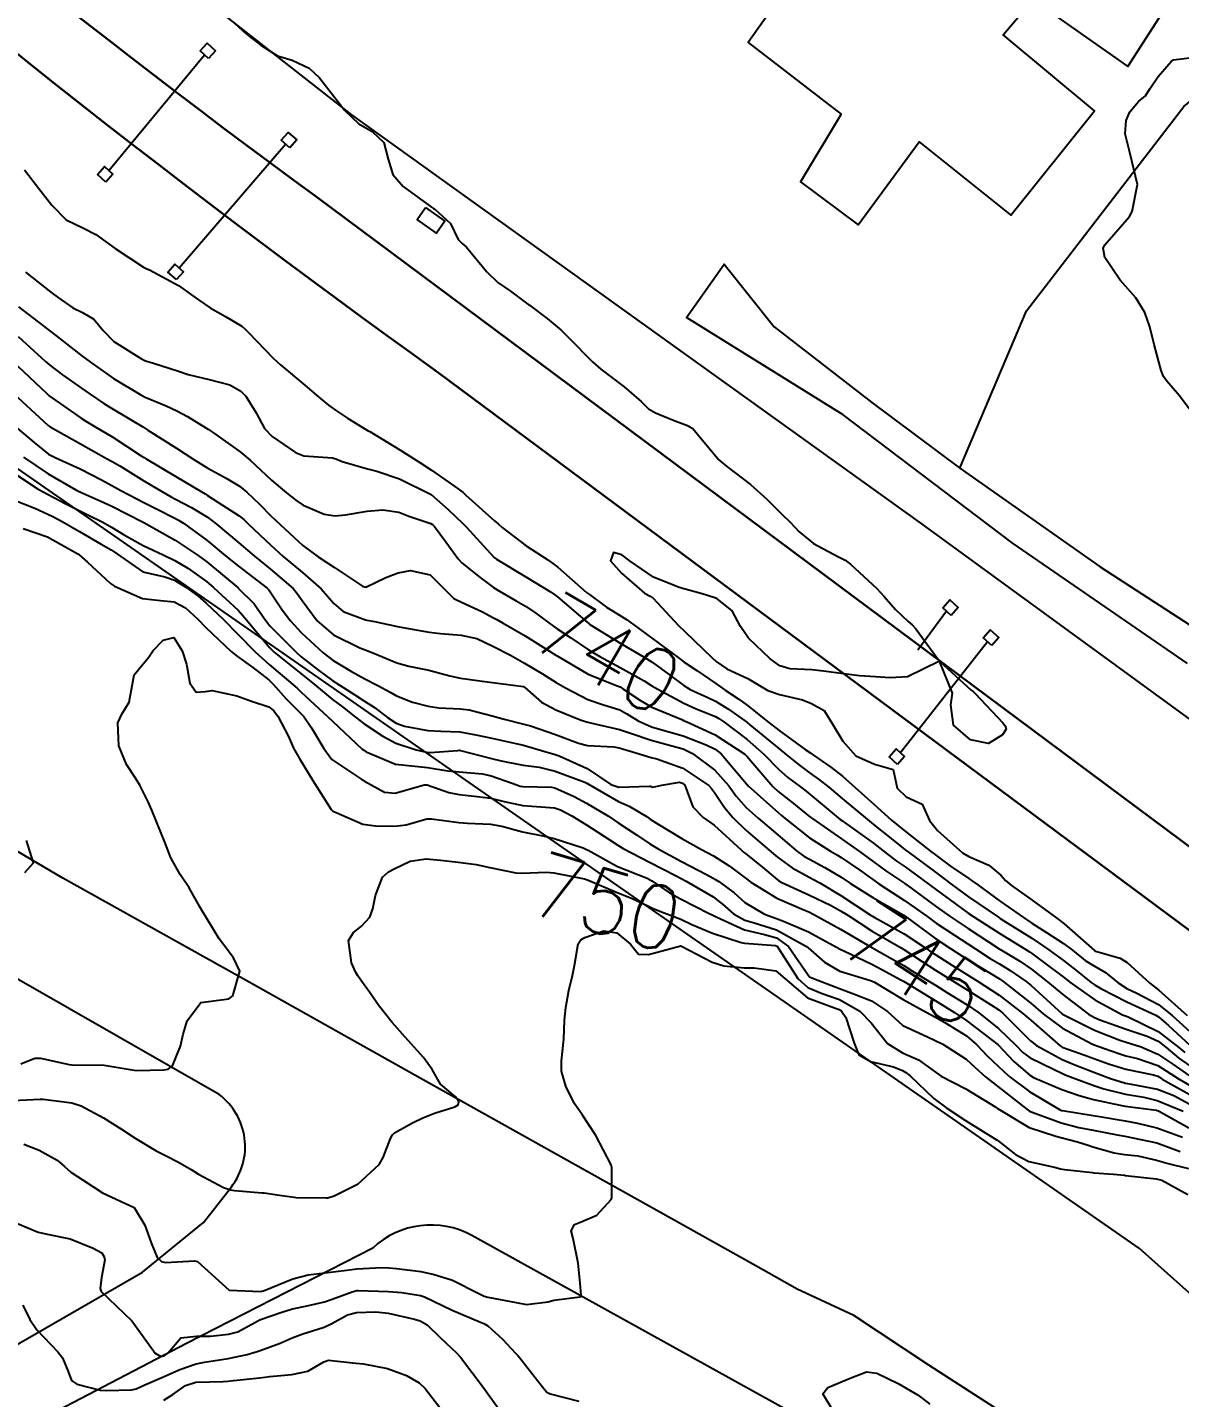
# Model space of a CAD drawing. Header units: metres. Extents: x 318500 to 325275, y 7408834 to 7428799.
# Drawn here: x 323330 to 323402.2, y 7420869.7 to 7420955.5 of the extents above; entities that cross this region are included whole.
import ezdxf
from ezdxf.enums import TextEntityAlignment as Align

# ---------------------------------------------------------------- set-up
doc = ezdxf.new("R2010")
doc.units = ezdxf.units.M
doc.header["$MEASUREMENT"] = 0
for name, color, linetype in [('Armário', 45, 'Continuous'), ('Cotas', 45, 'Continuous'), ('Curvas de Nivel 1m', 11, 'Continuous'), ('Curvas de Nivel 5m', 15, 'Continuous'), ('Divisas', 45, 'Continuous'), ('Edificações', 30, 'Continuous'), ('Linha Férrea', 20, 'Continuous'), ('Pórticos', 45, 'Continuous'), ('Vias Primárias', 230, 'Continuous'), ('Vias Secundárias', 230, 'Continuous')]:
    doc.layers.add(name, color=color, linetype=linetype)
doc.styles.add('Style-STANDARD', font='STANDARD.shx')

msp = doc.modelspace()

# ---------------------------------------------------------------- linework, layer by layer
at = {"layer": 'Armário'}
msp.add_lwpolyline([(323354.934, 7420944.255), (323356.159, 7420943.394), (323355.639, 7420942.654), (323354.413, 7420943.515)], close=True, dxfattribs=at)
at = {"layer": 'Curvas de Nivel 1m', "flags": 128}
for points, elevation in [([(323343.005, 7420955.772), (323343.677, 7420955.154), (323344.089, 7420954.849), (323344.621, 7420954.426), (323345.66, 7420953.769), (323346.579, 7420953.478), (323347.649, 7420952.984), (323348.309, 7420952.38), (323349.615, 7420950.685), (323349.866, 7420950.356), (323350.769, 7420949.51), (323351.597, 7420949.027), (323352.326, 7420948.323), (323352.604, 7420947.291), (323352.895, 7420946.317), (323353.549, 7420945.566), (323355.323, 7420944.283), (323355.452, 7420944.203), (323355.529, 7420944.157), (323356.509, 7420943.255), (323356.982, 7420942.258), (323357.247, 7420941.995), (323357.503, 7420941.776), (323358.777, 7420940.237), (323359.47, 7420939.554), (323360.263, 7420939.019), (323361.352, 7420938.201), (323361.409, 7420938.16), (323361.449, 7420938.134), (323362.57, 7420937.312), (323363.434, 7420936.576), (323363.854, 7420936.166), (323365.407, 7420934.602), (323365.931, 7420934.142), (323367.384, 7420933.036), (323368.464, 7420932.104), (323368.918, 7420931.649), (323369.363, 7420931.388), (323370.524, 7420930.912), (323371.355, 7420930.594), (323371.697, 7420930.409), (323371.989, 7420930.06), (323373.326, 7420928.463), (323373.815, 7420928.033), (323375.304, 7420926.91), (323376.322, 7420926), (323377.281, 7420925.04), (323377.817, 7420924.523), (323378.337, 7420923.974), (323379.259, 7420923.211), (323380.779, 7420922.405), (323381.244, 7420922.169), (323381.574, 7420921.927), (323383.217, 7420920.388), (323383.688, 7420919.903), (323384.393, 7420919.083), (323385.195, 7420918.334), (323385.439, 7420918.123), (323385.669, 7420917.873), (323387.16, 7420915.85), (323389.142, 7420914.03), (323389.254, 7420913.941), (323389.39, 7420913.826), (323391.113, 7420911.986), (323391.267, 7420911.798), (323391.325, 7420911.578), (323391.101, 7420911.228), (323390.211, 7420910.695), (323389.096, 7420910.922), (323388.026, 7420911.841), (323387.863, 7420913.108), (323387.969, 7420913.842), (323387.16, 7420915.85), (323385.15, 7420914.852), (323384.053, 7420914.801), (323383.149, 7420914.852), (323382.137, 7420914.933), (323381.147, 7420915.046), (323379.892, 7420915.206), (323379.15, 7420915.299), (323377.776, 7420915.355), (323377.153, 7420915.544), (323376.549, 7420915.996), (323375.179, 7420917.285), (323374.682, 7420918.018), (323374.163, 7420918.989), (323373.207, 7420919.761), (323373.003, 7420919.838), (323372.284, 7420920.054), (323371.214, 7420920.357), (323370.842, 7420920.447), (323369.225, 7420921.095), (323367.774, 7420922.112), (323367.246, 7420922.5), (323366.73, 7420922.645), (323366.528, 7420922.131), (323367.229, 7420921.358), (323368.658, 7420920.098), (323369.025, 7420919.91), (323369.207, 7420919.785), (323370.802, 7420918.074), (323371.184, 7420917.701), (323372.912, 7420916.044), (323373.157, 7420915.826), (323373.827, 7420915.353), (323375.141, 7420914.762), (323376.388, 7420913.997), (323377.128, 7420913.754), (323378.567, 7420913.411), (323379.122, 7420913.194), (323379.926, 7420912.756), (323380.416, 7420911.94), (323381.094, 7420910.835), (323381.909, 7420909.922), (323383.075, 7420909.395), (323384.24, 7420909.061), (323384.504, 7420907.888), (323385.052, 7420907.353), (323386.059, 7420906.879), (323386.526, 7420905.858), (323387.021, 7420905.228), (323388.591, 7420903.834), (323388.998, 7420903.609), (323390.252, 7420903.07), (323390.986, 7420902.44), (323391.283, 7420902.096), (323391.659, 7420901.79), (323392.967, 7420900.874), (323394.513, 7420899.754), (323394.945, 7420899.404), (323396.87, 7420897.721), (323396.896, 7420897.696), (323396.92, 7420897.686), (323398.462, 7420897.243), (323398.913, 7420896.958), (323400.334, 7420895.676), (323400.893, 7420895.226), (323402.664, 7420893.643)], 737), ([(323402.804, 7420931.649), (323402.183, 7420932.453), (323401.397, 7420933.39), (323401.194, 7420933.672), (323401.039, 7420934.04), (323400.603, 7420935.678), (323400.329, 7420936.793), (323400.012, 7420937.684), (323399.464, 7420938.595), (323398.464, 7420939.705), (323397.501, 7420941.127), (323397.416, 7420941.721), (323397.512, 7420941.924), (323399.054, 7420943.697), (323399.218, 7420944.012), (323399.56, 7420945.69), (323399.072, 7420947.698), (323398.779, 7420948.88), (323398.855, 7420949.701), (323399.07, 7420950.247), (323399.628, 7420950.901), (323400.07, 7420951.249), (323400.34, 7420951.683), (323400.856, 7420952.474), (323401.666, 7420953.409), (323401.821, 7420953.514), (323402.987, 7420953.65)], 737), ([(323329.805, 7420946.626), (323330.708, 7420945.447), (323331.384, 7420944.601), (323331.528, 7420944.4), (323332.43, 7420943.497), (323333.514, 7420942.969), (323334.29, 7420942.562), (323335.497, 7420941.69), (323337.28, 7420940.523), (323337.479, 7420940.427), (323337.639, 7420940.356), (323339.463, 7420939.368), (323340.709, 7420938.477), (323341.445, 7420937.966), (323342.417, 7420937.433), (323343.434, 7420936.826), (323343.643, 7420936.648), (323343.849, 7420936.434), (323345.406, 7420934.817), (323345.858, 7420934.405), (323347.381, 7420933.141), (323348.261, 7420932.377), (323348.872, 7420931.874), (323349.362, 7420931.52), (323350.062, 7420931.054), (323351.251, 7420930.331), (323351.349, 7420930.276), (323351.458, 7420930.219), (323353.332, 7420929.079), (323354.581, 7420928.291), (323355.313, 7420927.813), (323356.773, 7420926.782), (323357.292, 7420926.401), (323357.468, 7420926.248), (323359.274, 7420924.625), (323359.488, 7420924.443), (323359.752, 7420924.223), (323361.253, 7420923.075), (323362.607, 7420922.18), (323363.233, 7420921.726), (323365.041, 7420920.152), (323365.209, 7420920.013), (323366.291, 7420919.224), (323367.195, 7420918.669), (323367.539, 7420918.46), (323367.998, 7420918.108), (323369.177, 7420917.237), (323370.766, 7420916.074), (323371.156, 7420915.789), (323371.947, 7420915.259), (323373.136, 7420914.437), (323373.72, 7420914.031), (323374.567, 7420913.461), (323375.121, 7420913.064), (323376.464, 7420911.996), (323377.103, 7420911.506), (323378.738, 7420910.313), (323379.082, 7420910.076), (323379.259, 7420909.957), (323380.341, 7420909.21), (323381.067, 7420908.635), (323381.873, 7420907.922), (323383.044, 7420906.877), (323384.152, 7420905.893), (323385.019, 7420905.17), (323386.692, 7420903.855), (323386.869, 7420903.723), (323386.998, 7420903.624), (323387.841, 7420902.992), (323388.984, 7420902.236), (323389.228, 7420902.072), (323389.546, 7420901.822), (323390.965, 7420900.781), (323392.418, 7420899.778), (323392.945, 7420899.424), (323393.85, 7420898.847), (323394.926, 7420898.152), (323395.481, 7420897.742), (323396.283, 7420897.099), (323396.91, 7420896.709), (323397.545, 7420896.349), (323398.353, 7420895.698), (323398.895, 7420895.346), (323399.519, 7420895.055), (323400.88, 7420894.342), (323401.736, 7420893.657), (323402.855, 7420892.632)], 738), ([(323329.873, 7420940.217), (323331.455, 7420938.96), (323331.95, 7420938.593), (323332.844, 7420937.979), (323333.441, 7420937.673), (323334.148, 7420937.27), (323334.742, 7420936.55), (323335.42, 7420935.857), (323337.155, 7420934.771), (323337.402, 7420934.658), (323337.907, 7420934.512), (323339.393, 7420934.036), (323340.07, 7420933.8), (323341.385, 7420933.481), (323342.679, 7420933.152), (323343.375, 7420932.745), (323343.693, 7420932.435), (323344.325, 7420931.391), (323344.862, 7420930.417), (323345.343, 7420929.914), (323346.801, 7420928.922), (323347.325, 7420928.71), (323349.113, 7420928.573), (323349.322, 7420928.506), (323349.716, 7420928.354), (323351.313, 7420927.891), (323351.883, 7420927.752), (323353.304, 7420927.26), (323355.29, 7420926.28), (323356.357, 7420925.34), (323357.272, 7420924.47), (323357.481, 7420924.248), (323359.242, 7420922.344), (323359.382, 7420922.228), (323361.224, 7420921.123), (323362.775, 7420920.177), (323363.041, 7420920.005), (323363.207, 7420919.876), (323364.946, 7420918.399), (323365.19, 7420918.187), (323365.212, 7420918.171), (323365.243, 7420918.149), (323367.172, 7420916.947), (323368.636, 7420916.098), (323369.155, 7420915.774), (323370.24, 7420914.983), (323371.134, 7420914.308), (323371.537, 7420914.064), (323372.636, 7420913.558), (323373.123, 7420913.333), (323373.937, 7420912.846), (323375.069, 7420912.011), (323375.11, 7420911.978), (323375.264, 7420911.852), (323377.086, 7420910.376), (323377.572, 7420909.983), (323378.398, 7420909.299), (323379.068, 7420908.806), (323379.568, 7420908.456), (323380.213, 7420907.943), (323381.05, 7420907.24), (323382.641, 7420905.914), (323383.025, 7420905.603), (323384.327, 7420904.573), (323385.002, 7420904.029), (323385.202, 7420903.877), (323386.244, 7420903.113), (323386.987, 7420902.559), (323387.935, 7420901.84), (323388.969, 7420901.09), (323390.843, 7420899.802), (323390.949, 7420899.732), (323391.117, 7420899.628), (323392.931, 7420898.482), (323394.002, 7420897.759), (323394.913, 7420897.099), (323395.678, 7420896.509), (323396.66, 7420895.724), (323396.898, 7420895.555), (323397.261, 7420895.348), (323398.882, 7420894.51), (323400.715, 7420893.672), (323400.869, 7420893.571), (323401.509, 7420893.011), (323402.842, 7420891.779)], 739), ([(323329.423, 7420936.181), (323331.131, 7420934.603), (323331.397, 7420934.374), (323332.193, 7420933.783), (323333.376, 7420932.942), (323333.924, 7420932.562), (323334.795, 7420931.98), (323335.361, 7420931.63), (323337.227, 7420930.521), (323337.349, 7420930.443), (323337.543, 7420930.321), (323339.331, 7420929.19), (323340.421, 7420928.473), (323341.312, 7420927.929), (323342.448, 7420927.303), (323343.295, 7420926.796), (323343.75, 7420926.433), (323344.536, 7420925.674), (323345.275, 7420924.922), (323345.539, 7420924.673), (323345.835, 7420924.402), (323347.251, 7420923.095), (323348.217, 7420922.37), (323349.23, 7420921.71), (323351.001, 7420920.545), (323351.212, 7420920.479), (323352.45, 7420921.083), (323353.226, 7420921.366), (323353.997, 7420921.524), (323355.225, 7420921.251), (323356.223, 7420920.265), (323356.72, 7420919.773), (323357.203, 7420919.545), (323358.478, 7420918.957), (323359.193, 7420918.564), (323359.409, 7420918.443), (323359.81, 7420918.221), (323361.178, 7420917.432), (323363.11, 7420916.222), (323363.16, 7420916.188), (323363.188, 7420916.17), (323365.143, 7420915.022), (323366.949, 7420914.306), (323367.132, 7420914.228), (323367.313, 7420914.117), (323368.405, 7420913.383), (323369.119, 7420912.971), (323370.997, 7420912.185), (323371.111, 7420912.132), (323371.155, 7420912.114), (323371.275, 7420912.068), (323373.098, 7420911.228), (323374.95, 7420910.012), (323375.078, 7420909.89), (323376.715, 7420907.993), (323377.047, 7420907.68), (323378.005, 7420906.936), (323379.032, 7420906.1), (323379.22, 7420905.957), (323381.012, 7420904.714), (323382.136, 7420903.919), (323382.994, 7420903.292), (323383.797, 7420902.707), (323384.98, 7420901.917), (323385.005, 7420901.904), (323385.033, 7420901.879), (323386.959, 7420900.456), (323387.824, 7420899.841), (323388.939, 7420899.096), (323390.894, 7420897.826), (323390.92, 7420897.811), (323390.937, 7420897.8), (323392.175, 7420897.044), (323392.908, 7420896.549), (323393.921, 7420895.76), (323394.888, 7420894.961), (323396.491, 7420893.726), (323396.867, 7420893.512), (323397.207, 7420893.373), (323398.857, 7420892.797), (323400.166, 7420892.361), (323400.846, 7420892.042), (323401.336, 7420891.663), (323402.147, 7420890.965), (323402.828, 7420890.489)], 741), ([(323329.396, 7420934.327), (323331.206, 7420932.602), (323331.369, 7420932.463), (323332.461, 7420931.684), (323333.355, 7420931.073), (323333.66, 7420930.873), (323334.182, 7420930.558), (323335.34, 7420929.867), (323337.133, 7420928.712), (323337.321, 7420928.591), (323337.437, 7420928.518), (323339.304, 7420927.412), (323340.878, 7420926.466), (323341.143, 7420926.317), (323341.288, 7420926.227), (323341.938, 7420925.799), (323343.275, 7420924.955), (323343.56, 7420924.723), (323343.855, 7420924.431), (323345.251, 7420923.113), (323346.029, 7420922.398), (323347.225, 7420921.401), (323348.413, 7420920.368), (323349.201, 7420919.462), (323349.791, 7420918.946), (323351.191, 7420918.432), (323351.275, 7420918.412), (323351.736, 7420918.322), (323353.186, 7420918.017), (323353.531, 7420917.95), (323355.181, 7420917.662), (323355.881, 7420917.568), (323357.178, 7420917.473), (323358.158, 7420917.252), (323359.169, 7420916.792), (323360.258, 7420916.209), (323361.153, 7420915.713), (323362.275, 7420915.051), (323363.135, 7420914.515), (323363.705, 7420914.164), (323365.123, 7420913.443), (323366.101, 7420913.116), (323367.117, 7420912.787), (323367.552, 7420912.551), (323368.273, 7420912.103), (323369.105, 7420911.729), (323369.606, 7420911.581), (323371.096, 7420911.163), (323372.534, 7420910.603), (323373.084, 7420910.332), (323373.472, 7420910.034), (323375.052, 7420908.153), (323375.188, 7420908.009), (323377.034, 7420906.358), (323377.237, 7420906.191), (323377.489, 7420905.983), (323379.012, 7420904.784), (323380.313, 7420903.94), (323380.761, 7420903.697), (323380.996, 7420903.551), (323382.162, 7420902.745), (323382.982, 7420902.156), (323383.126, 7420902.053), (323383.356, 7420901.904), (323384.965, 7420900.861), (323386.362, 7420899.859), (323386.944, 7420899.441), (323388.091, 7420898.68), (323388.925, 7420898.137), (323389.407, 7420897.823), (323390.332, 7420897.227), (323390.911, 7420896.875), (323391.576, 7420896.459), (323392.592, 7420895.775), (323392.896, 7420895.529), (323394.847, 7420893.75), (323394.87, 7420893.733), (323394.909, 7420893.71), (323396.855, 7420892.734), (323398.441, 7420892.101), (323398.844, 7420891.968), (323399.78, 7420891.681), (323400.835, 7420891.219), (323401.765, 7420890.592), (323402.822, 7420889.868)], 742), ([(323329.368, 7420932.38), (323331.305, 7420930.6), (323331.35, 7420930.57), (323331.425, 7420930.523), (323333.333, 7420929.456), (323334.962, 7420928.545), (323335.317, 7420928.342), (323335.778, 7420928.07), (323337.299, 7420927.137), (323338.349, 7420926.504), (323338.959, 7420926.167), (323339.285, 7420926), (323340.282, 7420925.477), (323341.274, 7420924.86), (323341.825, 7420924.454), (323343.252, 7420923.25), (323344.222, 7420922.425), (323345.228, 7420921.612), (323346.648, 7420920.388), (323346.91, 7420920.087), (323347.203, 7420919.644), (323348.161, 7420918.37), (323349.177, 7420917.492), (323350.82, 7420916.681), (323351.163, 7420916.556), (323351.755, 7420916.321), (323353.152, 7420915.748), (323353.903, 7420915.538), (323355.145, 7420915.272), (323356.477, 7420914.923), (323357.138, 7420914.778), (323358.813, 7420914.547), (323359.134, 7420914.503), (323361.084, 7420914.247), (323361.13, 7420914.229), (323361.169, 7420914.199), (323362.219, 7420913.282), (323363.116, 7420912.793), (323364.701, 7420912.154), (323365.108, 7420912.018), (323365.275, 7420911.98), (323367.102, 7420911.556), (323367.91, 7420911.296), (323369.092, 7420910.884), (323370.698, 7420910.462), (323371.084, 7420910.346), (323371.68, 7420910.061), (323373.065, 7420909.018), (323373.943, 7420908.027), (323374.414, 7420907.389), (323375.037, 7420906.684), (323375.792, 7420906.002), (323377.015, 7420904.961), (323378.188, 7420903.972), (323378.654, 7420903.623), (323378.995, 7420903.431), (323379.97, 7420902.926), (323380.984, 7420902.306), (323381.565, 7420901.924), (323382.967, 7420901.047), (323384.882, 7420899.95), (323384.95, 7420899.909), (323384.991, 7420899.879), (323386.929, 7420898.453), (323387.84, 7420897.841), (323388.913, 7420897.163), (323389.736, 7420896.645), (323390.901, 7420895.941), (323390.988, 7420895.886), (323391.118, 7420895.797), (323392.88, 7420894.427), (323393.654, 7420893.762), (323394.856, 7420892.846), (323396.692, 7420891.872), (323396.841, 7420891.806), (323397.079, 7420891.716), (323398.396, 7420891.257), (323398.834, 7420891.124), (323399.565, 7420890.95), (323400.828, 7420890.506), (323401.352, 7420890.189), (323402.166, 7420889.65), (323402.815, 7420889.283)], 743), ([(323329.347, 7420930.435), (323330.413, 7420929.53), (323331.323, 7420928.819), (323331.731, 7420928.594), (323333.31, 7420927.883), (323334.642, 7420927.208), (323335.295, 7420926.846), (323335.859, 7420926.534), (323337.283, 7420925.79), (323338.125, 7420925.354), (323339.273, 7420924.785), (323339.463, 7420924.679), (323339.776, 7420924.482), (323341.254, 7420923.399), (323342.415, 7420922.448), (323343.23, 7420921.783), (323345.023, 7420920.413), (323345.118, 7420920.32), (323345.208, 7420920.19), (323345.914, 7420919.116), (323346.454, 7420918.391), (323347.178, 7420917.609), (323348.525, 7420916.366), (323349.153, 7420915.892), (323350.299, 7420915.186), (323351.136, 7420914.737), (323351.96, 7420914.318), (323352.718, 7420913.898), (323353.124, 7420913.674), (323354.128, 7420913.282), (323355.118, 7420913.031), (323355.775, 7420912.928), (323357.116, 7420912.862), (323357.671, 7420912.797), (323359.112, 7420912.425), (323359.875, 7420912.212), (323361.105, 7420911.896), (323361.513, 7420911.784), (323363.096, 7420911.258), (323364.533, 7420910.703), (323365.086, 7420910.563), (323366.741, 7420910.469), (323367.084, 7420910.412), (323368.112, 7420910.105), (323369.076, 7420909.807), (323369.433, 7420909.728), (323371.066, 7420909.138), (323372.697, 7420908.045), (323372.873, 7420907.867), (323373.046, 7420907.616), (323373.683, 7420906.677), (323374.224, 7420906.022), (323375.019, 7420905.262), (323376.476, 7420903.995), (323376.996, 7420903.557), (323377.911, 7420902.898), (323378.984, 7420902.316), (323379.219, 7420902.193), (323379.649, 7420901.95), (323380.969, 7420901.17), (323382.877, 7420899.911), (323382.949, 7420899.863), (323383.049, 7420899.808), (323384.933, 7420898.759), (323386.29, 7420897.859), (323386.665, 7420897.601), (323386.916, 7420897.441), (323387.966, 7420896.783), (323388.904, 7420896.196), (323389.13, 7420896.055), (323389.512, 7420895.821), (323390.887, 7420894.919), (323392.37, 7420893.777), (323392.864, 7420893.35), (323394.702, 7420891.751), (323394.839, 7420891.674), (323396.262, 7420891.157), (323396.832, 7420890.95), (323397.741, 7420890.618), (323398.826, 7420890.283), (323400.565, 7420889.93), (323400.822, 7420889.847), (323400.933, 7420889.78), (323401.107, 7420889.666), (323402.806, 7420888.714)], 744), ([(323329.303, 7420927.506), (323330.668, 7420926.606), (323331.287, 7420926.272), (323332.396, 7420925.698), (323333.277, 7420925.262), (323333.749, 7420925.037), (323334.713, 7420924.548), (323335.265, 7420924.234), (323336.008, 7420923.783), (323337.248, 7420923.079), (323338.503, 7420922.501), (323339.235, 7420922.151), (323340.048, 7420921.658), (323341.215, 7420920.823), (323341.662, 7420920.455), (323343.196, 7420919.029), (323343.483, 7420918.726), (323343.72, 7420918.432), (323345.164, 7420916.703), (323345.466, 7420916.405), (323347.14, 7420915.062), (323347.983, 7420914.371), (323349.121, 7420913.441), (323349.744, 7420912.978), (323350.562, 7420912.338), (323351.104, 7420911.915), (323352.259, 7420911.146), (323353.086, 7420910.711), (323354.354, 7420910.287), (323355.078, 7420910.128), (323355.241, 7420910.114), (323356.971, 7420910.252), (323357.07, 7420910.261), (323357.126, 7420910.249), (323359.073, 7420909.753), (323359.693, 7420909.592), (323361.067, 7420909.322), (323362.058, 7420909.193), (323363.062, 7420908.948), (323364.931, 7420908.262), (323365.051, 7420908.206), (323365.156, 7420908.139), (323367.039, 7420907.052), (323367.694, 7420906.768), (323368.834, 7420906.093), (323369.028, 7420905.947), (323369.408, 7420905.7), (323371.01, 7420904.735), (323372.244, 7420904.048), (323372.994, 7420903.641), (323373.978, 7420903.018), (323374.983, 7420902.263), (323375.326, 7420902.007), (323376.965, 7420900.998), (323378.657, 7420900.262), (323378.953, 7420900.14), (323379.316, 7420899.955), (323380.937, 7420899.048), (323382.92, 7420897.91), (323384.203, 7420897.18), (323384.909, 7420896.769), (323385.464, 7420896.43), (323386.386, 7420895.858), (323386.895, 7420895.544), (323387.656, 7420895.075), (323388.877, 7420894.309), (323389.62, 7420893.819), (323390.856, 7420892.837), (323391.935, 7420891.784), (323392.383, 7420891.324), (323392.832, 7420890.997), (323394.302, 7420890.279), (323394.823, 7420890.03), (323395.016, 7420889.941), (323395.531, 7420889.739), (323396.813, 7420889.26), (323397.457, 7420889.064), (323398.806, 7420888.729), (323399.955, 7420888.526), (323400.8, 7420888.328), (323402.411, 7420887.646)], 746), ([(323329.283, 7420925.878), (323330.469, 7420925.418), (323331.275, 7420925.057), (323331.58, 7420924.902), (323332.174, 7420924.586), (323333.261, 7420923.964), (323334.619, 7420923.179), (323335.244, 7420922.817), (323335.633, 7420922.536), (323337.224, 7420921.448), (323338.599, 7420921.12), (323339.216, 7420920.914), (323339.927, 7420920.479), (323340.665, 7420919.929), (323341.2, 7420919.467), (323342.275, 7420918.449), (323343.176, 7420917.539), (323344.266, 7420916.423), (323345.148, 7420915.636), (323346.637, 7420914.387), (323346.891, 7420914.147), (323347.125, 7420913.911), (323348.812, 7420912.363), (323349.106, 7420912.08), (323350.983, 7420910.331), (323351.079, 7420910.263), (323351.234, 7420910.171), (323353.066, 7420909.394), (323354.077, 7420909.278), (323355.063, 7420909.173), (323356.351, 7420908.97), (323357.06, 7420908.91), (323358.507, 7420908.78), (323359.056, 7420908.651), (323360.366, 7420908.207), (323360.868, 7420908.021), (323361.048, 7420907.987), (323362.827, 7420907.953), (323363.047, 7420907.906), (323364.253, 7420907.363), (323365.038, 7420906.939), (323366.402, 7420906.126), (323367.024, 7420905.724), (323368.158, 7420904.958), (323369.005, 7420904.393), (323369.526, 7420904.082), (323370.989, 7420903.301), (323372.545, 7420902.475), (323372.973, 7420902.257), (323373.109, 7420902.175), (323373.321, 7420902.035), (323374.279, 7420901.33), (323374.961, 7420900.725), (323376.184, 7420899.998), (323376.946, 7420899.714), (323377.367, 7420899.56), (323378.934, 7420898.895), (323380.704, 7420897.933), (323380.832, 7420897.844), (323380.919, 7420897.795), (323381.147, 7420897.698), (323382.909, 7420896.856), (323383.534, 7420896.528), (323384.735, 7420895.882), (323384.899, 7420895.789), (323385.098, 7420895.676), (323386.881, 7420894.59), (323388.095, 7420893.838), (323388.862, 7420893.316), (323390.822, 7420891.8), (323391.807, 7420890.762), (323392.821, 7420889.902), (323393.043, 7420889.768), (323394.809, 7420889.002), (323395.91, 7420888.627), (323396.8, 7420888.38), (323398.463, 7420888.027), (323398.794, 7420887.973), (323400.748, 7420887.713), (323400.79, 7420887.701), (323400.868, 7420887.669), (323402.774, 7420886.602)], 747), ([(323329.721, 7420924.157), (323331.255, 7420923.626), (323333.159, 7420922.571), (323333.239, 7420922.511), (323333.755, 7420922.039), (323335.213, 7420920.717), (323335.462, 7420920.537), (323337.202, 7420919.763), (323338.335, 7420919.636), (323339.201, 7420919.554), (323339.9, 7420919.182), (323340.675, 7420918.468), (323341.182, 7420917.954), (323342.759, 7420916.444), (323343.155, 7420916.125), (323344.131, 7420915.44), (323345.134, 7420914.672), (323345.404, 7420914.406), (323346.202, 7420913.475), (323347.112, 7420912.589), (323347.313, 7420912.378), (323347.805, 7420911.668), (323348.565, 7420910.365), (323349.07, 7420909.675), (323350.944, 7420908.44), (323351.051, 7420908.374), (323351.123, 7420908.329), (323352.367, 7420907.634), (323353.043, 7420907.575), (323354.854, 7420908.088), (323355.048, 7420908.095), (323356.409, 7420907.624), (323357.042, 7420907.485), (323358.183, 7420907.375), (323359.04, 7420907.258), (323359.871, 7420907.044), (323361.036, 7420906.793), (323361.595, 7420906.751), (323363.035, 7420906.653), (323363.407, 7420906.538), (323364.106, 7420906.154), (323365.022, 7420905.596), (323366.46, 7420904.673), (323367.003, 7420904.318), (323367.338, 7420904.115), (323368.987, 7420903.245), (323370.642, 7420902.397), (323370.973, 7420902.23), (323371.278, 7420902.057), (323372.96, 7420901.076), (323373.559, 7420900.631), (323374.244, 7420900.021), (323374.944, 7420899.616), (323375.465, 7420899.479), (323376.935, 7420899.016), (323378.817, 7420897.961), (323378.919, 7420897.881), (323379.953, 7420896.987), (323380.905, 7420896.427), (323382.547, 7420895.914), (323382.899, 7420895.813), (323383.072, 7420895.732), (323384.882, 7420894.653), (323386.305, 7420893.858), (323386.866, 7420893.56), (323387.486, 7420893.218), (323388.848, 7420892.365), (323389.483, 7420891.82), (323390.142, 7420891.119), (323390.827, 7420890.465), (323391.175, 7420890.146), (323391.575, 7420889.789), (323392.807, 7420888.872), (323394.68, 7420887.751), (323394.789, 7420887.704), (323394.85, 7420887.689), (323396.785, 7420887.384), (323397.18, 7420887.318), (323398.78, 7420887.046), (323399.552, 7420886.909), (323400.774, 7420886.613), (323402.387, 7420886.024)], 748), ([(323329.58, 7420890.612), (323330.451, 7420890.969), (323330.816, 7420890.97), (323332.607, 7420890.573), (323332.79, 7420890.55), (323332.81, 7420890.548), (323334.81, 7420890.54), (323336.807, 7420890.212), (323338.551, 7420890.237), (323338.808, 7420890.291), (323339.09, 7420890.486), (323339.589, 7420891.718), (323339.746, 7420892.476), (323340.004, 7420893.322), (323340.87, 7420894.46), (323342.622, 7420894.693), (323342.874, 7420894.872), (323343.311, 7420896.434), (323342.902, 7420897.252), (323342.015, 7420898.449), (323340.946, 7420900.207), (323340.806, 7420900.462), (323340.123, 7420901.634), (323339.559, 7420902.481), (323338.986, 7420903.531), (323338.6, 7420904.496), (323338.333, 7420905.177), (323337.792, 7420906.509), (323337.56, 7420907.037), (323337.046, 7420908.073), (323336.777, 7420908.523), (323336.212, 7420909.379), (323335.731, 7420910.533), (323335.66, 7420911.976), (323335.906, 7420912.532), (323336.369, 7420913.276), (323336.604, 7420914.525), (323336.68, 7420914.981), (323337.145, 7420915.544), (323337.594, 7420916.073), (323337.886, 7420916.509), (323338.511, 7420917.159), (323339.172, 7420917.318), (323339.702, 7420916.482), (323339.968, 7420915.657), (323340.174, 7420914.474), (323340.566, 7420913.91), (323341.125, 7420913.947), (323341.574, 7420914.007), (323343.122, 7420913.675), (323344.03, 7420913.337), (323345.116, 7420912.973), (323345.44, 7420912.732), (323345.696, 7420912.401), (323346.364, 7420911.118), (323346.662, 7420910.386), (323347.07, 7420909.701), (323347.881, 7420908.372), (323349.032, 7420906.546), (323349.126, 7420906.454), (323349.344, 7420906.355), (323351.019, 7420905.625), (323351.801, 7420905.535), (323353.018, 7420905.508), (323353.723, 7420905.59), (323355.025, 7420905.957), (323355.325, 7420905.976), (323357.022, 7420905.743), (323357.568, 7420905.695), (323359.021, 7420905.638), (323359.719, 7420905.514), (323361.014, 7420905.16), (323362.298, 7420904.893), (323363.009, 7420904.743), (323364.817, 7420904.143), (323364.999, 7420904.074), (323365.135, 7420904.001), (323366.983, 7420902.977), (323368.822, 7420902.242), (323368.971, 7420902.175), (323369.116, 7420902.088), (323370.226, 7420901.334), (323370.959, 7420900.943), (323372.722, 7420900.042), (323372.948, 7420899.931), (323373.153, 7420899.831), (323374.935, 7420899.021), (323376.193, 7420898.73), (323376.928, 7420898.515), (323377.683, 7420897.972), (323378.902, 7420896.21), (323379.014, 7420896.071), (323379.259, 7420895.955), (323380.891, 7420895.345), (323381.815, 7420894.987), (323382.88, 7420894.563), (323383.892, 7420893.89), (323384.857, 7420893.019), (323386.396, 7420892.308), (323386.844, 7420892.111), (323387.364, 7420891.845), (323388.831, 7420890.913), (323389.392, 7420890.388), (323390.027, 7420889.812), (323390.811, 7420889.198), (323392.617, 7420887.773), (323392.788, 7420887.665), (323392.967, 7420887.589), (323394.777, 7420886.916), (323395.876, 7420886.631), (323396.771, 7420886.47), (323398.283, 7420886.182), (323398.766, 7420886.086), (323400.76, 7420885.67), (323402.227, 7420885.12)], 749), ([(323329.829, 7420902.611), (323330.373, 7420903.212), (323329.949, 7420904.611)], 748), ([(323329.762, 7420885.593), (323330.739, 7420885.203), (323331.857, 7420884.583), (323332.33, 7420884.18), (323332.723, 7420883.829), (323333.492, 7420883.333), (323334.71, 7420882.54), (323336.696, 7420881.615), (323337.363, 7420880.51), (323337.758, 7420879.409), (323338.129, 7420878.498), (323338.389, 7420878.236), (323338.647, 7420878.178), (323340.473, 7420878.287), (323340.648, 7420878.245), (323342.63, 7420876.44), (323344.629, 7420876.364), (323344.667, 7420876.371), (323344.781, 7420876.408), (323346.638, 7420877.156), (323347.598, 7420877.413), (323348.642, 7420877.532), (323350.005, 7420877.701), (323350.645, 7420877.788), (323352.196, 7420877.857), (323352.645, 7420877.837), (323353.131, 7420877.809), (323354.65, 7420877.617), (323355.484, 7420877.431), (323356.642, 7420877.067), (323358.293, 7420876.225), (323358.628, 7420876.062), (323358.844, 7420876.001), (323360.622, 7420875.672), (323361.273, 7420875.538), (323362.623, 7420875.718), (323362.978, 7420875.811), (323364.628, 7420876.033), (323364.685, 7420876.083), (323364.703, 7420876.139), (323364.641, 7420876.882), (323364.516, 7420878.142), (323364.204, 7420879.676), (323364.076, 7420880.149), (323364.27, 7420880.562), (323364.689, 7420880.729), (323365.679, 7420881.147), (323366.575, 7420882.121), (323366.609, 7420882.224), (323366.618, 7420884.121), (323366.569, 7420884.295), (323365.615, 7420886.131), (323364.779, 7420887.407), (323364.259, 7420888.148), (323363.731, 7420889.231), (323363.462, 7420890.16), (323363.464, 7420890.798), (323363.61, 7420892.158), (323363.658, 7420893.358), (323363.741, 7420894.157), (323363.934, 7420895.207), (323364.159, 7420896.151), (323364.279, 7420896.77), (323364.503, 7420898.146), (323364.673, 7420898.394), (323364.926, 7420898.532), (323366.108, 7420898.952), (323366.931, 7420898.83), (323367.789, 7420898.107), (323368.299, 7420897.487), (323368.914, 7420897.472), (323370.851, 7420897.993), (323370.919, 7420898.008), (323370.994, 7420897.984), (323372.91, 7420896.991), (323373.637, 7420896.759), (323374.906, 7420896.632), (323375.539, 7420896.633), (323376.905, 7420896.436), (323377.459, 7420895.974), (323378.882, 7420894.755), (323380.743, 7420894.061), (323380.871, 7420894.018), (323381.006, 7420893.928), (323381.275, 7420893.512), (323381.799, 7420891.916), (323382.101, 7420891.18), (323382.829, 7420890.766), (323384.269, 7420890.442), (323384.823, 7420890.203), (323385.032, 7420890.087), (323385.304, 7420889.873), (323386.799, 7420888.457), (323387.605, 7420887.838), (323388.779, 7420887.071), (323390.669, 7420885.894), (323390.761, 7420885.84), (323390.822, 7420885.799), (323391.908, 7420884.939), (323392.747, 7420884.507), (323394.347, 7420884.151), (323394.743, 7420884.051), (323394.994, 7420883.998), (323396.741, 7420883.807), (323396.824, 7420883.802), (323398.048, 7420883.7), (323398.739, 7420883.636), (323398.799, 7420883.63), (323400.736, 7420883.415), (323401.076, 7420883.324), (323402.722, 7420882.431)], 751), ([(323329.366, 7420880.613), (323330.672, 7420880.07), (323331.335, 7420879.925), (323332.666, 7420879.667), (323334.127, 7420879.079), (323334.654, 7420878.787), (323334.799, 7420878.539), (323334.853, 7420878.333), (323334.637, 7420877.246), (323334.563, 7420876.541), (323334.627, 7420876.359), (323336.53, 7420874.521), (323336.599, 7420874.442), (323338.009, 7420872.498), (323338.367, 7420872.292), (323338.568, 7420872.331), (323338.79, 7420872.487), (323339.601, 7420873.458), (323340.586, 7420873.558), (323341.474, 7420873.563), (323342.589, 7420873.677), (323343.188, 7420873.834), (323344.252, 7420874.415), (323344.468, 7420874.546), (323344.603, 7420874.604), (323345.929, 7420875.071), (323346.613, 7420875.27), (323347.525, 7420875.462), (323348.62, 7420875.721), (323349.093, 7420875.883), (323350.351, 7420876.334), (323350.631, 7420876.417), (323350.731, 7420876.429), (323352.631, 7420876.361), (323353.468, 7420876.292), (323354.627, 7420876.111), (323354.881, 7420876.022), (323356.614, 7420875.195), (323358.383, 7420874.444), (323358.602, 7420874.354), (323358.847, 7420874.218), (323359.764, 7420873.381), (323360.583, 7420872.499), (323360.726, 7420872.342), (323360.853, 7420872.196), (323361.951, 7420870.787), (323362.432, 7420870.172), (323362.548, 7420870.058), (323362.755, 7420869.958), (323364.54, 7420869.485)], 752), ([(323329.712, 7420875.511), (323330.149, 7420874.605), (323330.59, 7420873.955), (323331.912, 7420872.58), (323332.196, 7420872.205), (323332.558, 7420871.358), (323332.765, 7420870.78), (323333.092, 7420870.562), (323334.545, 7420870.183), (323334.923, 7420870.158), (323336.545, 7420870.204), (323336.806, 7420870.256), (323337.363, 7420870.508), (323338.556, 7420871.041), (323339.552, 7420871.467), (323340.564, 7420871.83), (323341.086, 7420871.933), (323342.567, 7420872.161), (323343.76, 7420872.422), (323344.388, 7420872.597), (323344.574, 7420872.658), (323345.84, 7420873.132), (323346.586, 7420873.453), (323347.261, 7420873.705), (323348.598, 7420874.131), (323349.067, 7420874.353), (323350.06, 7420874.887), (323350.611, 7420875.04), (323351.837, 7420875.087), (323352.611, 7420875.003), (323354.254, 7420874.634), (323354.604, 7420874.522), (323355.045, 7420874.273), (323355.835, 7420873.504), (323356.585, 7420872.782), (323356.87, 7420872.533), (323357.141, 7420872.242), (323358.552, 7420870.366), (323358.659, 7420870.219), (323358.974, 7420869.786), (323360.124, 7420868.204)], 753), ([(323338.536, 7420869.542), (323339.109, 7420869.914), (323339.901, 7420870.47), (323340.552, 7420870.685), (323342.273, 7420870.722), (323342.553, 7420870.74), (323342.913, 7420870.794), (323344.555, 7420870.943), (323345.18, 7420871.025), (323346.558, 7420871.156), (323347.569, 7420871.361), (323348.574, 7420871.951), (323348.871, 7420872.06), (323350.573, 7420871.872), (323351.061, 7420871.834), (323352.568, 7420871.526), (323353.761, 7420871.089), (323354.555, 7420870.636), (323354.913, 7420870.275), (323356.318, 7420868.458)], 754), ([(323380.533, 7420868.821), (323379.838, 7420869.941), (323380.155, 7420870.337), (323380.559, 7420870.514), (323381.557, 7420870.923), (323382.571, 7420871.324), (323383.218, 7420871.246), (323384.561, 7420870.592), (323385.818, 7420869.861), (323386.542, 7420869.311)], 752)]:
    msp.add_lwpolyline(points, dxfattribs=dict(at, elevation=elevation))
at = {"layer": 'Curvas de Nivel 5m', "flags": 128}
for points, elevation in [([(323329.444, 7420938.04), (323331.319, 7420936.601), (323331.429, 7420936.516), (323331.783, 7420936.237), (323333.406, 7420934.978), (323333.941, 7420934.562), (323335.385, 7420933.554), (323337.095, 7420932.523), (323337.369, 7420932.387), (323338.698, 7420931.835), (323339.36, 7420931.527), (323340.038, 7420931.161), (323341.185, 7420930.462), (323341.348, 7420930.353), (323341.662, 7420930.14), (323343.328, 7420928.953), (323343.945, 7420928.431), (323345.301, 7420927.171), (323346.223, 7420926.396), (323346.822, 7420925.924), (323347.282, 7420925.61), (323348.589, 7420925.054), (323349.276, 7420924.944), (323349.935, 7420925.009), (323351.279, 7420925.228), (323352.274, 7420925.326), (323353.279, 7420925.168), (323353.894, 7420924.918), (323355.272, 7420924.462), (323355.386, 7420924.393), (323355.496, 7420924.277), (323356.206, 7420923.315), (323356.986, 7420922.254), (323357.236, 7420921.981), (323358.368, 7420921.093), (323359.213, 7420920.461), (323359.572, 7420920.225), (323360.613, 7420919.618), (323361.201, 7420919.282), (323361.859, 7420918.853), (323362.744, 7420918.177), (323363.185, 7420917.859), (323364.043, 7420917.295), (323365.166, 7420916.559), (323365.873, 7420916.139), (323367.15, 7420915.439), (323368.634, 7420914.601), (323369.133, 7420914.307), (323369.5, 7420914.086), (323371.121, 7420913.203), (323371.907, 7420912.847), (323373.113, 7420912.374), (323373.333, 7420912.257), (323373.643, 7420912.032), (323375.094, 7420910.927), (323376.164, 7420909.999), (323377.066, 7420909.086), (323377.641, 7420908.563), (323378.439, 7420907.969), (323378.798, 7420907.706), (323379.053, 7420907.498), (323380.935, 7420905.931), (323381.029, 7420905.86), (323381.251, 7420905.703), (323383.008, 7420904.433), (323383.708, 7420903.899), (323384.445, 7420903.339), (323384.991, 7420902.958), (323385.624, 7420902.508), (323386.497, 7420901.857), (323386.975, 7420901.508), (323388.16, 7420900.64), (323388.954, 7420900.067), (323389.308, 7420899.825), (323390.935, 7420898.784), (323392.565, 7420897.775), (323392.786, 7420897.639), (323392.918, 7420897.549), (323393.75, 7420896.923), (323394.903, 7420896.062), (323395.079, 7420895.925), (323395.308, 7420895.744), (323396.883, 7420894.62), (323398.613, 7420893.694), (323398.869, 7420893.595), (323399.014, 7420893.543), (323400.855, 7420892.651), (323402.156, 7420891.65), (323402.524, 7420891.331)], 740), ([(323329.761, 7420928.616), (323331.305, 7420927.572), (323333.028, 7420926.574), (323333.201, 7420926.484), (323333.289, 7420926.441), (323334.6, 7420925.867), (323335.28, 7420925.541), (323337.248, 7420924.543), (323337.27, 7420924.535), (323337.298, 7420924.52), (323339.254, 7420923.419), (323340.693, 7420922.468), (323341.234, 7420922.055), (323343.196, 7420920.44), (323343.21, 7420920.425), (323344.215, 7420919.44), (323344.916, 7420918.414), (323345.185, 7420918.063), (323346.851, 7420916.385), (323347.156, 7420916.12), (323348.255, 7420915.257), (323349.134, 7420914.604), (323349.522, 7420914.354), (323350.516, 7420913.731), (323351.12, 7420913.346), (323351.737, 7420912.941), (323352.553, 7420912.308), (323353.105, 7420911.959), (323353.635, 7420911.762), (323355.098, 7420911.489), (323355.91, 7420911.455), (323357.097, 7420911.408), (323358.095, 7420911.235), (323359.092, 7420911.018), (323360.599, 7420910.693), (323361.086, 7420910.571), (323362.43, 7420910.18), (323363.077, 7420909.996), (323363.327, 7420909.916), (323365.065, 7420909.128), (323366.564, 7420908.125), (323367.048, 7420907.94), (323368.98, 7420908.022), (323369.049, 7420908.011), (323369.185, 7420907.953), (323369.746, 7420908.083), (323370.865, 7420908.26), (323371.052, 7420908.209), (323371.187, 7420908.068), (323371.696, 7420906.719), (323372.344, 7420906.05), (323373.023, 7420905.561), (323374.719, 7420904.014), (323374.874, 7420903.888), (323374.998, 7420903.795), (323376.08, 7420902.908), (323376.982, 7420902.156), (323377.082, 7420902.089), (323377.279, 7420901.986), (323378.969, 7420901.211), (323380.366, 7420900.532), (323380.954, 7420900.211), (323381.397, 7420899.926), (323382.935, 7420898.936), (323384.751, 7420897.883), (323384.86, 7420897.822), (323384.919, 7420897.785), (323386.069, 7420897.02), (323386.906, 7420896.49), (323387.947, 7420895.84), (323388.891, 7420895.248), (323390.352, 7420894.334), (323390.873, 7420893.998), (323391.117, 7420893.796), (323392.844, 7420892.064), (323393.227, 7420891.766), (323394.831, 7420890.897), (323395.637, 7420890.547), (323396.824, 7420890.093), (323397.097, 7420889.99), (323397.864, 7420889.704), (323398.816, 7420889.408), (323399.162, 7420889.339), (323400.81, 7420889.035), (323401.832, 7420888.628), (323402.797, 7420888.111)], 745), ([(323329.076, 7420888.327), (323330.787, 7420888.402), (323330.987, 7420888.397), (323332.784, 7420888.168), (323333.362, 7420887.981), (323334.77, 7420887.234), (323335.882, 7420886.529), (323336.752, 7420885.956), (323338.069, 7420885.171), (323338.735, 7420884.829), (323339.43, 7420884.479), (323340.254, 7420883.996), (323340.723, 7420883.714), (323342.293, 7420882.865), (323342.713, 7420882.719), (323342.965, 7420882.688), (323344.711, 7420882.546), (323344.836, 7420882.533), (323345.785, 7420882.394), (323346.708, 7420882.264), (323346.833, 7420882.254), (323348.708, 7420882.222), (323348.832, 7420882.234), (323349.212, 7420882.352), (323350.718, 7420883.103), (323352.032, 7420884.31), (323352.284, 7420884.759), (323352.755, 7420885.938), (323352.88, 7420886.177), (323353.006, 7420886.298), (323354.136, 7420886.919), (323354.774, 7420887.235), (323355.512, 7420887.536), (323356.785, 7420887.917), (323356.992, 7420888.042), (323357.028, 7420888.246), (323356.951, 7420888.407), (323356.793, 7420888.58), (323355.875, 7420889.338), (323355.354, 7420890.272), (323354.821, 7420891.014), (323353.67, 7420892.292), (323352.854, 7420893.215), (323351.969, 7420894.314), (323351.528, 7420894.971), (323350.885, 7420895.858), (323350.693, 7420896.138), (323350.58, 7420896.335), (323350.299, 7420896.939), (323350.122, 7420898.342), (323350.423, 7420898.842), (323350.934, 7420899.234), (323351.457, 7420899.808), (323351.64, 7420900.32), (323351.815, 7420901.173), (323352.251, 7420902.311), (323352.626, 7420902.654), (323352.978, 7420902.844), (323353.971, 7420903.305), (323354.988, 7420903.464), (323355.875, 7420903.379), (323356.985, 7420903.258), (323358.112, 7420903.104), (323358.981, 7420902.923), (323360.595, 7420902.585), (323360.975, 7420902.553), (323362.523, 7420902.63), (323362.976, 7420902.591), (323364.895, 7420902.217), (323364.971, 7420902.191), (323365.092, 7420902.139), (323366.962, 7420901.349), (323367.845, 7420900.993), (323368.954, 7420900.473), (323369.213, 7420900.347), (323369.894, 7420900.076), (323370.944, 7420899.672), (323371.635, 7420899.357), (323372.931, 7420898.798), (323374.721, 7420898.215), (323374.923, 7420898.183), (323376.874, 7420898.027), (323376.921, 7420898.015), (323376.969, 7420897.98), (323377.081, 7420897.815), (323378.278, 7420895.966), (323378.892, 7420895.397), (323379.802, 7420895.03), (323380.881, 7420894.653), (323382.162, 7420893.911), (323382.859, 7420893.182), (323383.889, 7420891.89), (323384.834, 7420891.307), (323385.84, 7420890.875), (323386.823, 7420890.168), (323387.255, 7420889.846), (323388.808, 7420889.05), (323390.691, 7420887.902), (323390.79, 7420887.829), (323390.829, 7420887.799), (323392.773, 7420886.634), (323394.437, 7420886.081), (323394.764, 7420886.008), (323395.794, 7420885.734), (323396.538, 7420885.503), (323396.757, 7420885.43), (323398.101, 7420885.048), (323398.753, 7420884.947), (323399.579, 7420884.854), (323400.749, 7420884.582), (323401.474, 7420884.386), (323402.744, 7420884.057)], 750)]:
    msp.add_lwpolyline(points, dxfattribs=dict(at, elevation=elevation))
at = {"layer": 'Divisas'}
for points in [[(323464.985, 7420823.566), (323458.403, 7420814.46), (323438.905, 7420833.062), (323423.67, 7420847.983), (323419.136, 7420857.032), (323416.463, 7420862.664), (323411.936, 7420868.121), (323399.683, 7420879.049), (323321.81, 7420933.152), (323326.713, 7420941.072), (323323.257, 7420943.211), (323301.669, 7420961.523), (323289.488, 7420978.684), (323280.522, 7420987.318), (323261.927, 7421006.383), (323222.421, 7421018.971), (323198.968, 7421028.809)], [(323784.959, 7420620.645), (323768.467, 7420636.368), (323739.297, 7420660.558), (323659.153, 7420721.385), (323609.484, 7420757.602), (323501.702, 7420839.397), (323506.094, 7420845.883), (323497.616, 7420851.781), (323499.344, 7420854.265), (323501.144, 7420856.854), (323487.762, 7420866.771), (323482.585, 7420859.786), (323479.418, 7420862.133), (323476.265, 7420857.878), (323458.278, 7420870.881), (323417.328, 7420901.638), (323386.048, 7420924.437), (323350.336, 7420950.07), (323335.494, 7420961.692), (323315.254, 7420978.022), (323280.122, 7421010.425), (323287.846, 7421017.699)]]:
    msp.add_lwpolyline(points, dxfattribs=at)
at = {"layer": 'Edificações'}
msp.add_lwpolyline([(323380.674, 7420962.399), (323375.17, 7420954.598), (323380.999, 7420950.102), (323378.451, 7420945.858), (323382.057, 7420943.176), (323385.88, 7420948.376), (323391.628, 7420943.772), (323396.868, 7420950.308), (323391.142, 7420955.074), (323393.007, 7420957.283), (323398.946, 7420953.082), (323401.677, 7420957.326), (323388.324, 7420968.326), (323382.992, 7420961.05), (323380.674, 7420962.399)], close=True, dxfattribs=at)
at = {"layer": 'Linha Férrea'}
for points in [[(322143.825, 7422393.254, 0.177055), (322348.62, 7422102.056), (322434.806, 7422041.149, -0.110991), (322629.993, 7421830.678), (322682.61, 7421743.599), (322746.773, 7421641.593), (322762.264, 7421616.034), (322784.09, 7421580.598, 0.089131), (322895.412, 7421449.131), (322994.737, 7421367.338, -0.08158), (323134.171, 7421212.836), (323192.504, 7421114.159, 0.09806), (323348.116, 7420944.919), (323507.932, 7420825.984), (323699.619, 7420681.705), (323733.067, 7420655.668, -0.104587), (323843.705, 7420529.863, -0.339852), (323771.4, 7420065.587)], [(323771.4, 7420065.587, 0.339852), (323843.705, 7420529.863, 0.104587), (323733.067, 7420655.668), (323699.619, 7420681.705), (323507.932, 7420825.984), (323348.116, 7420944.919, -0.09806), (323192.504, 7421114.159), (323134.171, 7421212.836, 0.08158), (322994.737, 7421367.338), (322895.412, 7421449.131, -0.089131), (322784.09, 7421580.598), (322762.264, 7421616.034), (322746.773, 7421641.593), (322682.61, 7421743.599), (322629.993, 7421830.678, 0.110991), (322434.806, 7422041.149), (322348.62, 7422102.056, -0.177055), (322143.825, 7422393.254)], [(322140.246, 7422392.292, 0.177815), (322346.493, 7422099.021), (322440.925, 7422031.999, -0.098061), (322613.888, 7421848.216), (322683.948, 7421733.892), (322746.506, 7421634.335), (322780.475, 7421578.692, 0.094269), (322901.272, 7421438.87), (322999.189, 7421358.366, -0.08072), (323136.386, 7421201.409), (323184.599, 7421119.369, 0.102464), (323355.759, 7420933.913), (323510.091, 7420819.318), (323694.288, 7420680.697, -0.007988), (323738.117, 7420646.682, -0.098634), (323840.146, 7420527.887, -0.339824), (323768.602, 7420068.543)], [(323768.602, 7420068.543, 0.339824), (323840.146, 7420527.887, 0.098634), (323738.117, 7420646.682, 0.007988), (323694.288, 7420680.697), (323510.091, 7420819.318), (323355.759, 7420933.913, -0.102464), (323184.599, 7421119.369), (323136.386, 7421201.409, 0.08072), (322999.189, 7421358.366), (322901.272, 7421438.87, -0.094269), (322780.475, 7421578.692), (322746.506, 7421634.335), (322683.948, 7421733.892), (322613.888, 7421848.216, 0.098061), (322440.925, 7422031.999), (322346.493, 7422099.021, -0.177815), (322140.246, 7422392.292)]]:
    msp.add_lwpolyline(points, format="xyb", dxfattribs=at)
at = {"layer": 'Pórticos'}
for points in [[(323341.352, 7420953.588), (323340.817, 7420954.066), (323341.257, 7420954.559), (323341.792, 7420954.081)], [(323346.439, 7420947.995), (323345.904, 7420948.472), (323346.343, 7420948.965), (323346.878, 7420948.488)], [(323334.919, 7420945.856), (323334.384, 7420946.333), (323334.823, 7420946.826), (323335.358, 7420946.349)], [(323339.33, 7420939.741), (323338.795, 7420940.219), (323339.235, 7420940.712), (323339.77, 7420940.234)], [(323387.886, 7420918.71), (323387.351, 7420919.188), (323387.79, 7420919.681), (323388.325, 7420919.203)], [(323390.43, 7420916.831), (323389.895, 7420917.308), (323390.334, 7420917.801), (323390.87, 7420917.324)], [(323384.522, 7420909.372), (323383.987, 7420909.849), (323384.427, 7420910.342), (323384.962, 7420909.865)]]:
    msp.add_lwpolyline(points, close=True, dxfattribs=at)
for points in [[(323335.091, 7420946.587), (323341.085, 7420953.827)], [(323339.502, 7420940.473), (323346.171, 7420948.234)], [(323387.588, 7420918.976), (323385.801, 7420916.521)], [(323384.694, 7420910.104), (323390.162, 7420917.07)]]:
    msp.add_lwpolyline(points, dxfattribs=at)
at = {"layer": 'Vias Primárias'}
for points in [[(323715.644, 7420145.548, 0), (323709.04, 7420132.939)], [(323831.088, 7420001.787, 0), (323833.844, 7420008.443, 0.220888)], [(323205.069, 7420933.766, 0), (323207.298, 7420931.929, 0.020742), (323210.311, 7420929.649), (323213.335, 7420928.865), (323214.564, 7420929.479), (323216.061, 7420926.782), (323213.869, 7420925.313), (323213.871, 7420924.556), (323218.068, 7420917.639), (323222.108, 7420910.972), (323227.38, 7420903.131), (323230.217, 7420898.982, 0.38291), (323236.446, 7420897.46), (323249.502, 7420903.926), (323257.59, 7420907.836)], [(323394.491, 7420866.595), (323386.476, 7420871.748), (323381.79, 7420874.854), (323378.224, 7420876.511), (323375.644, 7420877.972), (323366.262, 7420883.206), (323354.601, 7420889.725), (323343.888, 7420895.739), (323332.222, 7420902.259), (323323.597, 7420907.313), (323317.407, 7420911.011), (323307.736, 7420917.113), (323299.555, 7420922.515), (323288.601, 7420930.279), (323275.981, 7420939.327), (323263.694, 7420948.088), (323250.829, 7420957.133), (323239.581, 7420965.223), (323229.165, 7420972.609), (323225.267, 7420975.219), (323219.864, 7420977.84, 0.034979), (323208.408, 7420983.617, 0.066439), (323188.491, 7420989.011)], [(323275.898, 7420845.165), (323300.756, 7420857.477), (323322.775, 7420869.254), (323337.205, 7420877.561), (323341.035, 7420880.691), (323342.776, 7420882.917, 0.420225), (323342.01, 7420888.69), (323326.268, 7420897.693), (323305.506, 7420910.309), (323294.867, 7420916.905, 0.266199), (323288.567, 7420917.124), (323272.502, 7420909.597), (323258.441, 7420902.157), (323241.446, 7420893.661), (323237.548, 7420891.602, 0.381937), (323237.683, 7420885.112), (323244.819, 7420870.843), (323251.998, 7420857.14), (323259.179, 7420842.863, 0.288842), (323264.569, 7420839.615), (323273.625, 7420844.116), (323275.898, 7420845.165)], [(323381.124, 7420866.984), (323357.848, 7420879.859, 0.325602), (323351.636, 7420879.082), (323339.975, 7420873.094), (323327.182, 7420866.441)]]:
    msp.add_lwpolyline(points, format="xyb", dxfattribs=at)
at = {"layer": 'Vias Secundárias'}
for points in [[(323388.42, 7420927.928), (323392.593, 7420937.787), (323402.468, 7420950.576), (323407.132, 7420954.412)], [(323402.692, 7420915.7), (323391.71, 7420923.252), (323381.113, 7420931.279), (323371.292, 7420937.371), (323373.657, 7420940.709), (323376.8, 7420936.78), (323382.918, 7420932.055), (323388.42, 7420927.928), (323397.226, 7420921.751), (323405.829, 7420916.18)]]:
    msp.add_lwpolyline(points, dxfattribs=at)

# ---------------------------------------------------------------- texts
at = {"layer": 'Cotas', "style": 'Style-STANDARD'}
for s, rotation, p in [('740', 329.89225, (323366.362, 7420916.297, 740)), ('750', 343.51063, (323366.295, 7420900.734, 750)), ('745', 327.09052, (323385.675, 7420896.874, 745))]:
    msp.add_text(s, height=4, rotation=rotation, dxfattribs=at).set_placement(p, align=Align.MIDDLE_CENTER)

doc.saveas('drawing.dxf')
